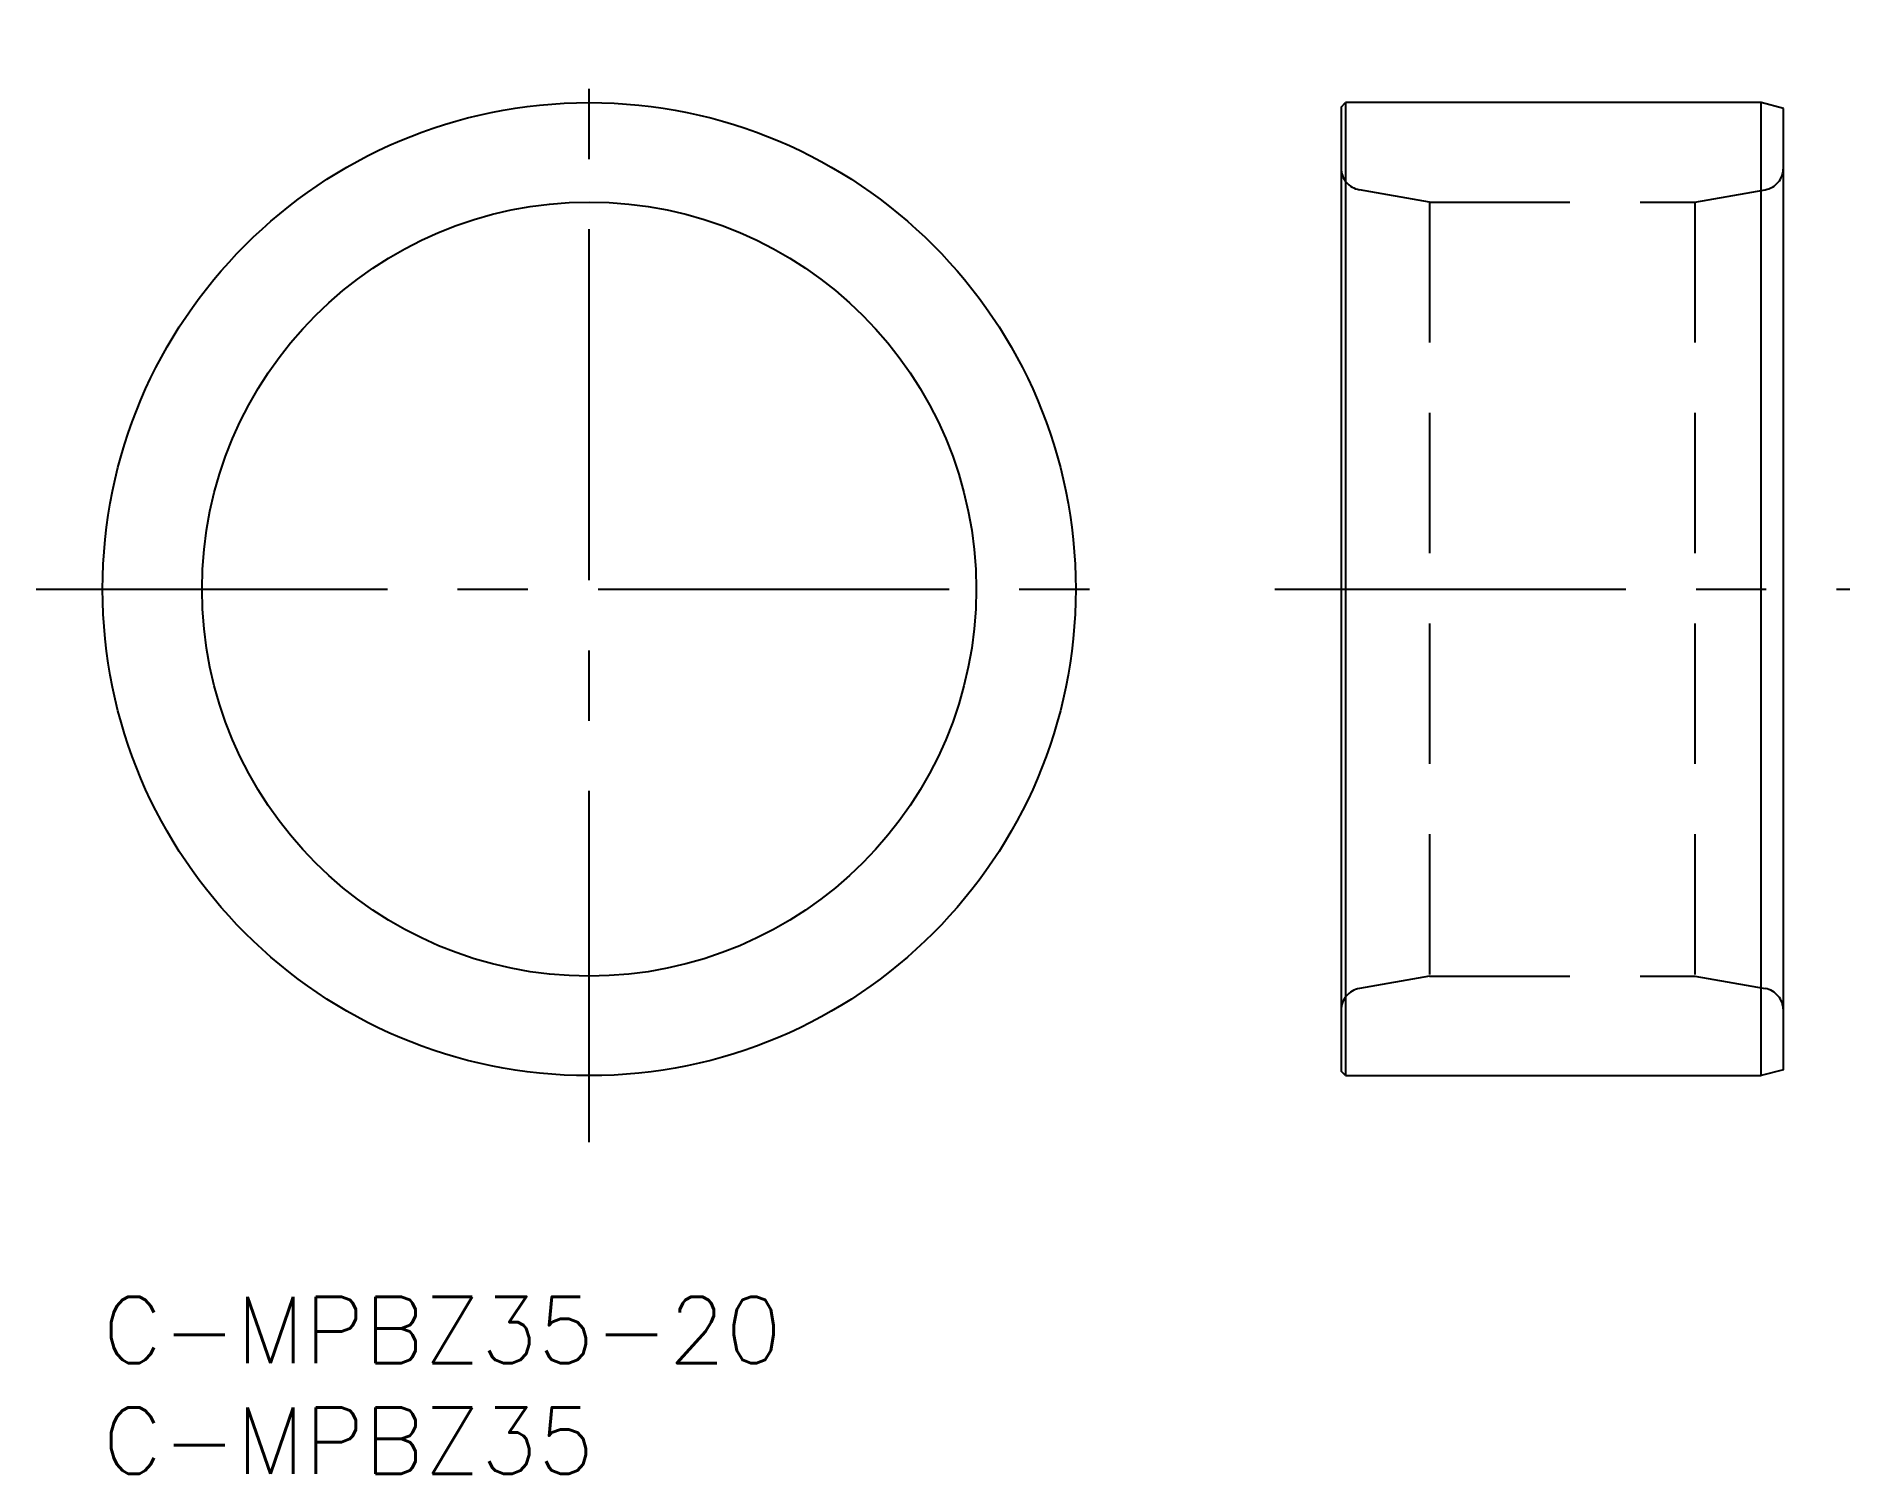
# Model space of a CAD drawing. Extents: x -3 to 79, y -8 to 57.
import ezdxf

# ---------------------------------------------------------------- set-up
doc = ezdxf.new("R2010")
doc.units = 0
doc.header["$LTSCALE"] = 0.5
doc.linetypes.add('CENTER', pattern=[50.8, 31.75, -6.35, 6.35, -6.35])
doc.linetypes.add('DASHED', pattern=[19.05, 12.7, -6.35])
for name, color, linetype in [('MSM_CENTER', 1, 'CENTER'), ('MSM_CONTINUOUS', 7, 'CONTINUOUS'), ('MSM_DASHED', 4, 'DASHED'), ('MSM_PART_NUMBER', 7, 'CONTINUOUS')]:
    doc.layers.add(name, color=color, linetype=linetype)
doc.styles.get("Standard").update_dxf_attribs({"font": 'txt.shx', "height": 3, "bigfont": 'bigfont.shx'})

# ---------------------------------------------------------------- blocks, each defined once
blk = doc.blocks.new('*U20')
at = {"layer": 'MSM_PART_NUMBER'}
blk.add_text('C-MPBZ35-20', height=3, dxfattribs=at).set_placement((0, -3))
blk = doc.blocks.new('*U21')
at = {"layer": 'MSM_PART_NUMBER'}
blk.add_text('C-MPBZ35', height=3, dxfattribs=at).set_placement((0, -8))

msp = doc.modelspace()

# ---------------------------------------------------------------- linework, layer by layer
at = {"layer": 'MSM_CENTER'}
for p, q in [((22, 7), (22, 57)), ((-3, 32), (47, 32)), ((53, 32), (79, 32))]:
    msp.add_line(p, q, dxfattribs=at)
at = {"layer": 'MSM_CONTINUOUS'}
for p, q in [((56, 53.8), (56.2, 54)), ((56, 53.8), (56, 10.2)), ((56.2, 54), (56.2, 10)), ((75, 54), (56.2, 54)), ((76, 53.732), (75, 54)), ((75, 10), (75, 54)), ((76, 10.268), (76, 53.732)), ((56.2, 10), (56, 10.2)), ((56.2, 10), (75, 10)), ((76, 10.268), (75, 10))]:
    msp.add_line(p, q, dxfattribs=at)
for radius in [22, 17.5]:
    msp.add_circle((22, 32), radius, dxfattribs=at)
at = {"layer": 'MSM_DASHED'}
for p, q in [((60, 49.5), (56.826, 50.06)), ((72, 49.5), (75.174, 50.06)), ((60, 49.5), (60, 14.5)), ((60, 49.5), (72, 49.5)), ((72, 49.5), (72, 14.5)), ((60, 14.5), (56.826, 13.94)), ((60, 14.5), (72, 14.5)), ((72, 14.5), (75.174, 13.94))]:
    msp.add_line(p, q, dxfattribs=at)
for centre, start, end in [((57, 51.044), 180, 260), ((75, 51.044), 280, 0), ((57, 12.956), 100, 180), ((75, 12.956), 0, 80)]:
    msp.add_arc(centre, 1, start, end, dxfattribs=at)

# ---------------------------------------------------------------- block references
at = {"layer": 'MSM_CONTINUOUS'}
for name in ['*U20', '*U21']:
    msp.add_blockref(name, (0, 0), dxfattribs=at)

doc.saveas('drawing.dxf')
